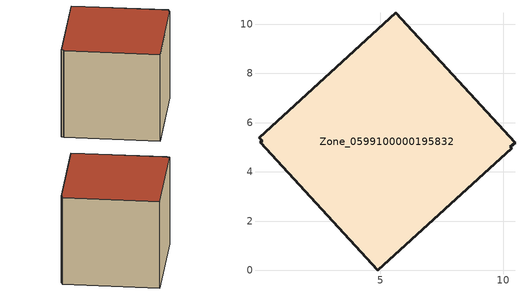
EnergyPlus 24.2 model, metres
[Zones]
Zone_0599100000195832
 floor ground (C_G): 0.12,5.2 0.19,5.26 0.07,5.39 5.62,10.47 10.47,5.19 10.28,5.02 10.34,4.96 4.9,0 z0
 wall outside (C_F): 4.9,0 10.34,4.96 10.28,5.02 10.47,5.19 5.62,10.47 0.07,5.39 0.19,5.26 0.12,5.2 4.9,0 z0:6.97
 roof outside (C_R): 0.19,5.26 0.12,5.2 4.9,0 10.34,4.96 10.28,5.02 10.47,5.19 5.62,10.47 0.07,5.39 z6.97
[BUILDING]
Pand.0599100000195832: North Axis=0; Terrain=City; Loads Convergence Tolerance Value=0.04; Temperature Convergence Tolerance Value=0.4; Solar Distribution=FullExterior; Maximum Number of Warmup Days=25; Minimum Number of Warmup Days=1
[Site:Location]
Rotterdam.The.Hague.AP_ZH_NLD Design_Conditions: Latitude=51.96; Longitude=4.45; Time Zone=1; Elevation=-4.5
[SITE:GROUNDTEMPERATURE:BUILDINGSURFACE]
18, 18, 18, 18, 18, 18, 18, 18, 18, 18, 18, 18
[MATERIAL] Thermal Absorptance=0.9; Solar Absorptance=0.7; Visible Absorptance=0.7
Name | Roughness | Thickness | Conductivity | Density | Specific Heat
G.TI.1975-1991 | MediumSmooth | 0.15 | 0.288461 | 540 | 1210
F.TI.1975-1991 | Rough | 0.3 | 0.230769 | 1920 | 840
R.TI.1975-1991 | MediumRough | 0.2 | 0.153846 | 1500 | 1000
[CONSTRUCTION]
C_G: G.TI.1975-1991
C_F: F.TI.1975-1991
C_R: R.TI.1975-1991
[ZONE]
Zone_0599100000195832: Type=1; Multiplier=1; Ceiling Height=Autocalculate; Volume=Autocalculate; Floor Area=autocalculate; Part of Total Floor Area=Yes
[ZONEINFILTRATION:DESIGNFLOWRATE]
Infil_Zone_0599100000195832: Zone or ZoneList or Space or SpaceList=Zone_0599100000195832; Schedule=AlwaysOn; Design Flow Rate Calculation Method=Flow/Area; Flow Rate per Floor Area=0.003; Constant Term Coefficient=1; Temperature Term Coefficient=0; Velocity Term Coefficient=0; Velocity Squared Term Coefficient=0
[HVACTEMPLATE:ZONE:IDEALLOADSAIRSYSTEM]
Zone_0599100000195832: Maximum Heating Supply Air Temperature=50; Minimum Cooling Supply Air Temperature=13; Maximum Heating Supply Air Humidity Ratio=0.0156; Minimum Cooling Supply Air Humidity Ratio=0.0077; Heating Limit=NoLimit; Cooling Limit=NoLimit; Dehumidification Control Type=ConstantSensibleHeatRatio; Cooling Sensible Heat Ratio=0.7; Dehumidification Setpoint=60; Humidification Control Type=None; Humidification Setpoint=30; Outdoor Air Method=None; Outdoor Air Flow Rate per Person=0.00944; Outdoor Air Flow Rate per Zone Floor Area=0; Outdoor Air Flow Rate per Zone=0; Demand Controlled Ventilation Type=None; Outdoor Air Economizer Type=NoEconomizer; Heat Recovery Type=None; Sensible Heat Recovery Effectiveness=0.7; Latent Heat Recovery Effectiveness=0.65
[ZONECONTROL:THERMOSTAT]
ThermostatControl_Zone_0599100000195832: Zone or ZoneList=Zone_0599100000195832; Control Type Schedule=DualSetpointControlType; Control 1=Thermostat_Zone_0599100000195832; Temperature Difference Between Cutout And Setpoint=0
[THERMOSTATSETPOINT:DUALSETPOINT]
Thermostat_Zone_0599100000195832: Heating Setpoint Temperature Schedule=HeatingSetpoint_Zone_0599100000195832; Cooling Setpoint Temperature Schedule=CoolingSetpoint_Zone_0599100000195832
[SCHEDULE:COMPACT]
HeatingSetpoint_Zone_0599100000195832: Through: 12/31, For: AllDays, Until: 24:00, 21
CoolingSetpoint_Zone_0599100000195832: Through: 12/31, For: AllDays, Until: 24:00, 24
DualSetpointControlType: Through: 12/31, For: AllDays, Until: 24:00, 4
AlwaysOn: Through: 12/31, For: AllDays, Until: 24:00, 1
